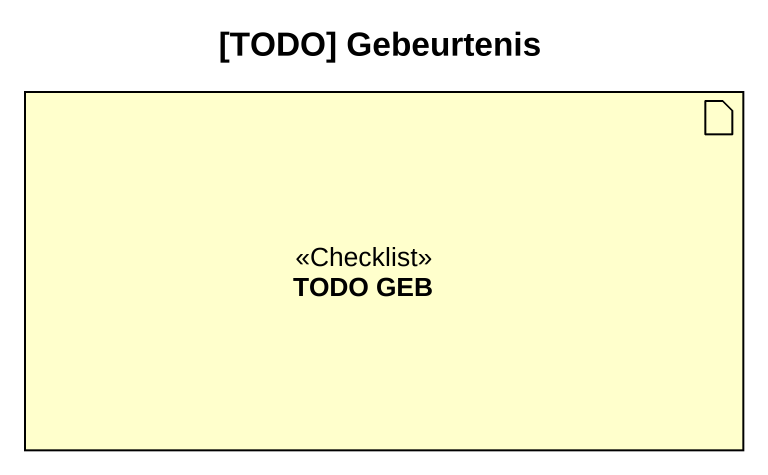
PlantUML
@startuml
title [TODO] Gebeurtenis
artifact "TODO GEB" as TODO_GEB <<Checklist>>
@enduml
